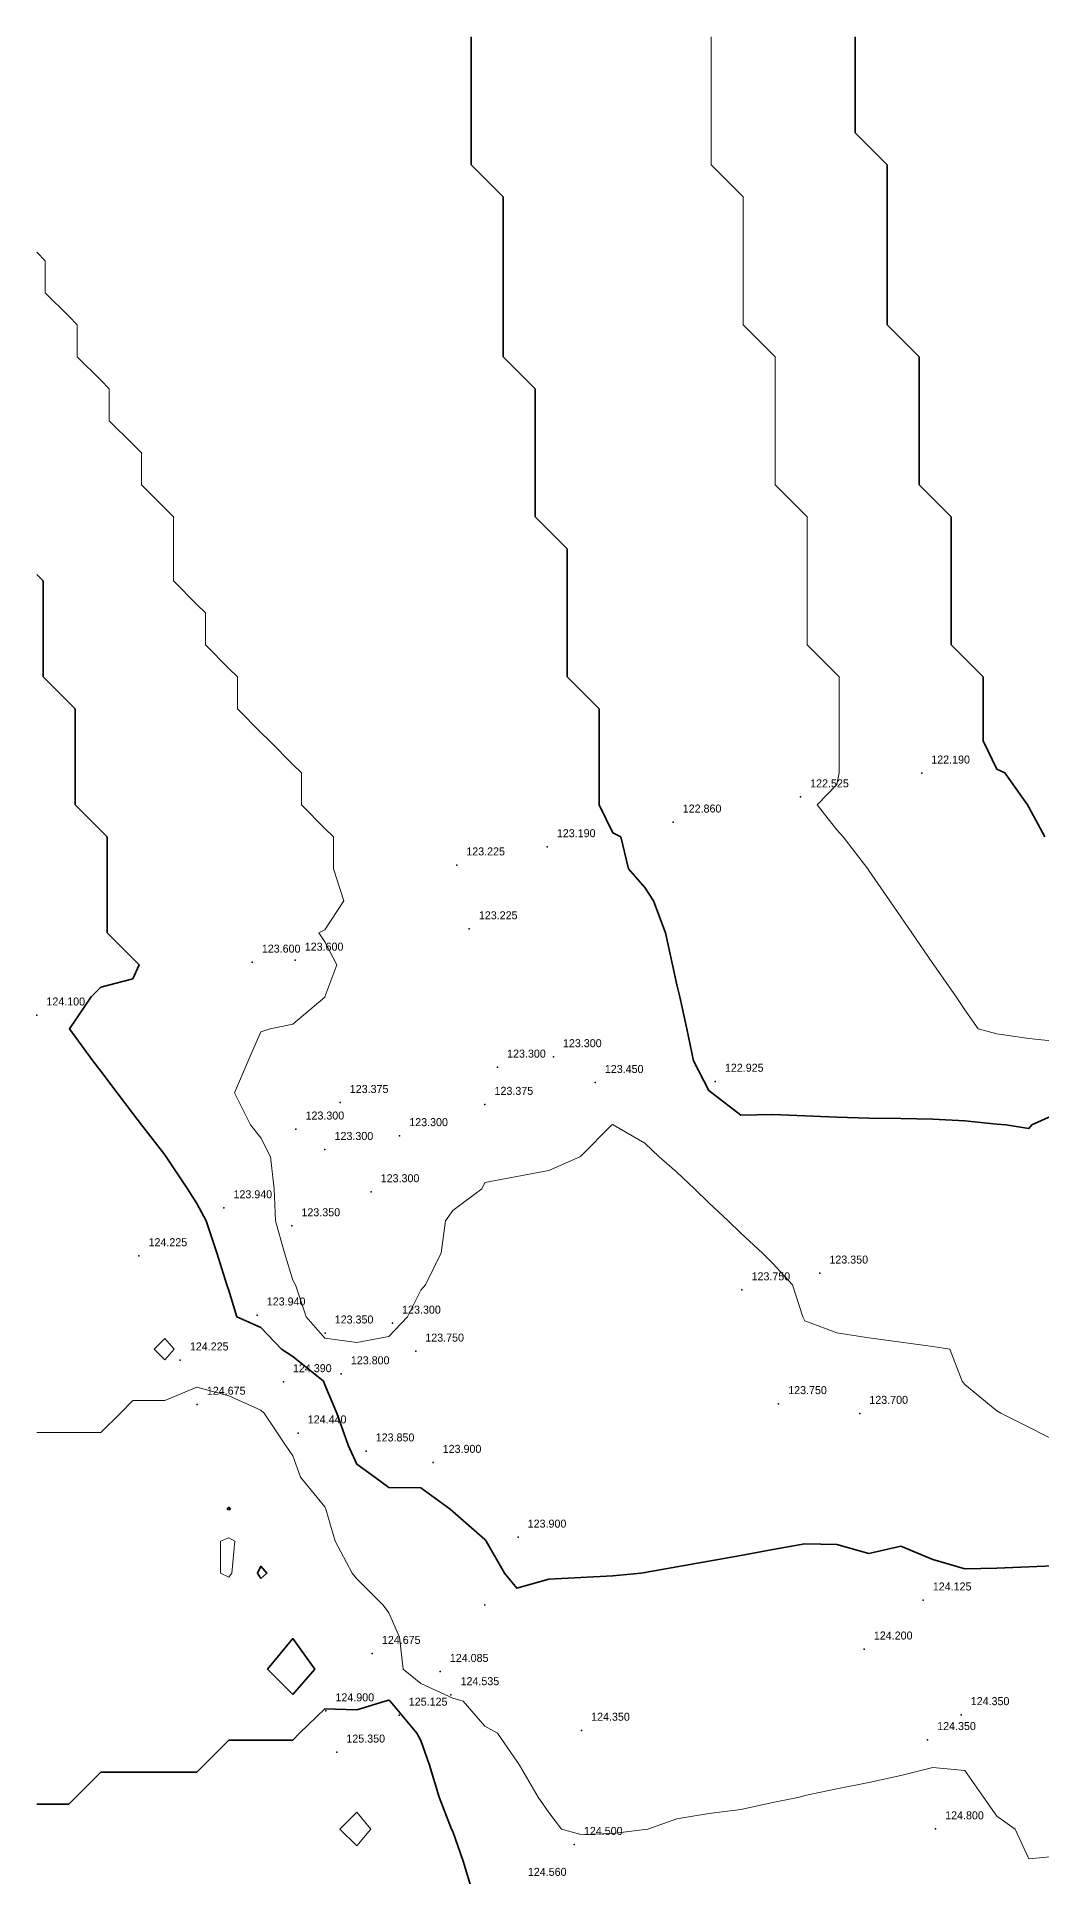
# Model space of a CAD drawing. Header units: metres. Extents: x 287882 to 288136, y 62808 to 63073.
# Drawn here: x 287881.6 to 287913, y 63015.6 to 63073 of the extents above; entities that cross this region are included whole.
import ezdxf

# ---------------------------------------------------------------- set-up
doc = ezdxf.new("R2010")
doc.units = ezdxf.units.M
for name, color, linetype in [('TOPO-CONT-PRIMARY', 2, 'Continuous'), ('TOPO-CONT-SECONDARY', 253, 'Continuous'), ('TOPO-CONT-TEXT', 3, 'Continuous'), ('TOPO-POINTS', 1, 'Continuous')]:
    doc.layers.add(name, color=color, linetype=linetype)

msp = doc.modelspace()

# ---------------------------------------------------------------- linework, layer by layer
at = {"layer": 'TOPO-CONT-PRIMARY', "lineweight": 35}
for points, elevation in [([(287913.6, 63039.451), (287912.695, 63039.043), (287912.6, 63038.928), (287911.878, 63039.043), (287911.6, 63039.072), (287910.6, 63039.176), (287909.6, 63039.225), (287908.6, 63039.24), (287907.6, 63039.259), (287906.6, 63039.287), (287905.6, 63039.326), (287904.6, 63039.373), (287903.6, 63039.352), (287902.697, 63040.043), (287902.6, 63040.116), (287902.124, 63041.043), (287901.913, 63042.043), (287901.693, 63043.043), (287901.6, 63043.424), (287901.464, 63044.043), (287901.244, 63045.043), (287900.87, 63046.043), (287900.6, 63046.462), (287900.086, 63047.043), (287899.848, 63048.043), (287899.6, 63048.168), (287899.176, 63049.043), (287899.176, 63050.043), (287899.176, 63051.043), (287899.176, 63052.043), (287898.6, 63052.619), (287898.176, 63053.043), (287898.176, 63054.043), (287898.176, 63055.043), (287898.176, 63056.043), (287898.176, 63057.043), (287897.6, 63057.619), (287897.176, 63058.043), (287897.176, 63059.043), (287897.176, 63060.043), (287897.176, 63061.043), (287897.176, 63062.043), (287896.6, 63062.619), (287896.176, 63063.043), (287896.176, 63064.043), (287896.176, 63065.043), (287896.176, 63066.043), (287896.176, 63067.043), (287896.176, 63068.043), (287895.6, 63068.619), (287895.176, 63069.043), (287895.176, 63070.043), (287895.176, 63071.043), (287895.176, 63072.043), (287895.176, 63073.043)], 123), ([(287913.098, 63048.043), (287912.6, 63048.975), (287912.552, 63049.043), (287911.853, 63050.043), (287911.6, 63050.159), (287911.176, 63051.043), (287911.176, 63052.043), (287911.176, 63053.043), (287910.6, 63053.619), (287910.176, 63054.043), (287910.176, 63055.043), (287910.176, 63056.043), (287910.176, 63057.043), (287910.176, 63058.043), (287909.6, 63058.619), (287909.176, 63059.043), (287909.176, 63060.043), (287909.176, 63061.043), (287909.176, 63062.043), (287909.176, 63063.043), (287908.6, 63063.619), (287908.176, 63064.043), (287908.176, 63065.043), (287908.176, 63066.043), (287908.176, 63067.043), (287908.176, 63068.043), (287908.176, 63069.043), (287907.6, 63069.619), (287907.176, 63070.043), (287907.176, 63071.043), (287907.176, 63072.043), (287907.176, 63073.043)], 122), ([(287913.6, 63025.274), (287912.6, 63025.232), (287911.6, 63025.191), (287910.6, 63025.176), (287909.6, 63025.461), (287908.6, 63025.887), (287907.6, 63025.657), (287906.6, 63025.936), (287905.6, 63025.954), (287904.6, 63025.775), (287903.6, 63025.596), (287902.6, 63025.417), (287901.6, 63025.238), (287900.6, 63025.059), (287900.474, 63025.043), (287899.6, 63024.96), (287898.6, 63024.905), (287897.6, 63024.849), (287896.6, 63024.567), (287896.21, 63025.043), (287895.647, 63026.043), (287895.6, 63026.089), (287894.6, 63026.969), (287894.516, 63027.043), (287893.6, 63027.707), (287892.6, 63027.713), (287892.161, 63028.043), (287891.6, 63028.443), (287891.335, 63029.043), (287890.977, 63030.043), (287890.6, 63030.926), (287890.555, 63031.043), (287889.6, 63031.806), (287889.245, 63032.043), (287888.6, 63032.717), (287887.855, 63033.043), (287887.6, 63033.873), (287887.538, 63034.043), (287887.228, 63035.043), (287886.888, 63036.043), (287886.6, 63036.591), (287886.313, 63037.043), (287885.648, 63038.043), (287885.6, 63038.106), (287884.875, 63039.043), (287884.6, 63039.406), (287884.109, 63040.043), (287883.6, 63040.719), (287883.352, 63041.043), (287882.618, 63042.043), (287883.298, 63043.043), (287883.6, 63043.346), (287884.6, 63043.607), (287884.8, 63044.043), (287884.6, 63044.243), (287883.8, 63045.043), (287883.8, 63046.043), (287883.8, 63047.043), (287883.8, 63048.043), (287883.6, 63048.243), (287882.8, 63049.043), (287882.8, 63050.043), (287882.8, 63051.043), (287882.8, 63052.043), (287882.6, 63052.243), (287881.8, 63053.043), (287881.8, 63054.043), (287881.8, 63055.043), (287881.8, 63056.043), (287881.6, 63056.243)], 124), ([(287887.6, 63027.015), (287887.651, 63027.043), (287887.6, 63027.1), (287887.552, 63027.043), (287887.6, 63027.015)], 125), ([(287888.6, 63024.876), (287888.793, 63025.043), (287888.6, 63025.256), (287888.496, 63025.043), (287888.6, 63024.876)], 125), ([(287895.6, 63024.039), (287895.599, 63024.043), (287895.6, 63024.05), (287895.609, 63024.043), (287895.6, 63024.039)], 124), ([(287889.6, 63021.249), (287890.285, 63022.043), (287889.6, 63022.996), (287888.806, 63022.043), (287889.6, 63021.249)], 125), ([(287895.226, 63015.043), (287894.923, 63016.043), (287894.6, 63016.972), (287894.562, 63017.043), (287894.175, 63018.043), (287893.87, 63019.043), (287893.6, 63019.81), (287893.472, 63020.043), (287892.64, 63021.043), (287892.6, 63021.073), (287892.484, 63021.043), (287891.6, 63020.769), (287890.6, 63020.803), (287889.814, 63020.043), (287889.6, 63019.821), (287888.6, 63019.821), (287887.6, 63019.821), (287886.822, 63019.043), (287886.6, 63018.821), (287885.6, 63018.821), (287884.6, 63018.821), (287883.6, 63018.821), (287882.822, 63018.043), (287882.6, 63017.821), (287881.6, 63017.821)], 125)]:
    msp.add_lwpolyline(points, dxfattribs=dict(at, elevation=elevation))
at = {"layer": 'TOPO-CONT-SECONDARY', "lineweight": 13}
for points, elevation in [([(287913.6, 63041.644), (287912.6, 63041.748), (287911.6, 63041.888), (287911.013, 63042.043), (287910.6, 63042.642), (287910.323, 63043.043), (287909.634, 63044.043), (287909.6, 63044.092), (287908.944, 63045.043), (287908.6, 63045.542), (287908.254, 63046.043), (287907.6, 63046.991), (287907.564, 63047.043), (287906.8, 63048.043), (287906.6, 63048.267), (287905.981, 63049.043), (287906.6, 63049.678), (287906.675, 63050.043), (287906.675, 63051.043), (287906.675, 63052.043), (287906.675, 63053.043), (287906.6, 63053.118), (287905.675, 63054.043), (287905.675, 63055.043), (287905.675, 63056.043), (287905.675, 63057.043), (287905.675, 63058.043), (287905.6, 63058.118), (287904.675, 63059.043), (287904.675, 63060.043), (287904.675, 63061.043), (287904.675, 63062.043), (287904.675, 63063.043), (287904.6, 63063.118), (287903.675, 63064.043), (287903.675, 63065.043), (287903.675, 63066.043), (287903.675, 63067.043), (287903.675, 63068.043), (287903.6, 63068.118), (287902.675, 63069.043), (287902.675, 63070.043), (287902.675, 63071.043), (287902.675, 63072.043), (287902.675, 63073.043)], 122.5), ([(287913.6, 63029.088), (287912.6, 63029.598), (287911.728, 63030.043), (287911.6, 63030.115), (287910.6, 63030.937), (287910.512, 63031.043), (287910.128, 63032.043), (287909.6, 63032.117), (287908.6, 63032.256), (287907.6, 63032.395), (287906.6, 63032.549), (287905.6, 63032.92), (287905.532, 63033.043), (287905.21, 63034.043), (287904.6, 63034.719), (287904.264, 63035.043), (287903.6, 63035.66), (287903.199, 63036.043), (287902.6, 63036.613), (287902.152, 63037.043), (287901.6, 63037.573), (287901.048, 63038.043), (287900.6, 63038.471), (287899.611, 63039.043), (287899.6, 63039.053), (287899.571, 63039.043), (287898.6, 63038.073), (287898.564, 63038.043), (287897.6, 63037.625), (287896.6, 63037.437), (287895.6, 63037.249), (287895.51, 63037.043), (287894.6, 63036.372), (287894.369, 63036.043), (287894.231, 63035.043), (287893.751, 63034.043), (287893.6, 63033.878), (287893.188, 63033.043), (287892.6, 63032.438), (287891.6, 63032.251), (287890.6, 63032.385), (287890.015, 63033.043), (287889.683, 63034.043), (287889.6, 63034.198), (287889.338, 63035.043), (287889.058, 63036.043), (287889.013, 63037.043), (287888.9, 63038.043), (287888.6, 63038.639), (287888.279, 63039.043), (287887.777, 63040.043), (287888.208, 63041.043), (287888.6, 63041.955), (287888.894, 63042.043), (287889.6, 63042.193), (287890.6, 63043.032), (287890.605, 63043.043), (287890.973, 63044.043), (287890.6, 63044.761), (287890.412, 63045.043), (287890.6, 63045.141), (287891.198, 63046.043), (287890.867, 63047.043), (287890.867, 63048.043), (287890.6, 63048.31), (287889.867, 63049.043), (287889.867, 63050.043), (287889.6, 63050.31), (287888.867, 63051.043), (287888.6, 63051.31), (287887.867, 63052.043), (287887.867, 63053.043), (287887.6, 63053.31), (287886.867, 63054.043), (287886.867, 63055.043), (287886.6, 63055.31), (287885.867, 63056.043), (287885.867, 63057.043), (287885.867, 63058.043), (287885.6, 63058.31), (287884.867, 63059.043), (287884.867, 63060.043), (287884.6, 63060.31), (287883.867, 63061.043), (287883.867, 63062.043), (287883.6, 63062.31), (287882.867, 63063.043), (287882.867, 63064.043), (287882.6, 63064.31), (287881.867, 63065.043), (287881.867, 63066.043), (287881.6, 63066.31)], 123.5), ([(287885.6, 63031.709), (287885.89, 63032.043), (287885.6, 63032.374), (287885.266, 63032.043), (287885.6, 63031.709)], 124.5), ([(287913.6, 63016.207), (287912.6, 63016.109), (287912.17, 63017.043), (287911.6, 63017.449), (287911.184, 63018.043), (287910.6, 63018.878), (287909.6, 63018.967), (287908.6, 63018.713), (287907.6, 63018.502), (287906.6, 63018.3), (287905.6, 63018.092), (287905.428, 63018.043), (287904.6, 63017.869), (287903.6, 63017.658), (287902.6, 63017.531), (287901.6, 63017.36), (287900.689, 63017.043), (287900.6, 63017.026), (287899.6, 63016.902), (287898.6, 63016.869), (287897.997, 63017.043), (287897.6, 63017.558), (287897.266, 63018.043), (287896.683, 63019.043), (287896.6, 63019.164), (287895.993, 63020.043), (287895.6, 63020.257), (287894.927, 63021.043), (287894.6, 63021.131), (287893.6, 63021.593), (287893.045, 63022.043), (287892.934, 63023.043), (287892.6, 63023.799), (287892.423, 63024.043), (287891.6, 63024.866), (287891.45, 63025.043), (287890.925, 63026.043), (287890.632, 63027.043), (287890.6, 63027.116), (287889.839, 63028.043), (287889.6, 63028.7), (287889.369, 63029.043), (287888.708, 63030.043), (287888.6, 63030.131), (287887.6, 63030.584), (287886.6, 63030.852), (287885.6, 63030.432), (287884.6, 63030.432), (287884.211, 63030.043), (287883.6, 63029.432), (287882.6, 63029.432), (287881.6, 63029.432)], 124.5), ([(287887.6, 63024.913), (287887.345, 63025.043), (287887.345, 63026.043), (287887.6, 63026.148), (287887.789, 63026.043), (287887.696, 63025.043), (287887.6, 63024.913)], 124.5), ([(287891.6, 63016.515), (287892.042, 63017.043), (287891.6, 63017.568), (287891.071, 63017.043), (287891.6, 63016.515)], 125.5)]:
    msp.add_lwpolyline(points, dxfattribs=dict(at, elevation=elevation))
at = {"layer": 'TOPO-POINTS'}
for p in [(287909.25, 63050.035), (287905.465, 63049.291), (287901.484, 63048.505), (287897.551, 63047.734), (287894.721, 63047.165), (287895.114, 63045.169), (287888.332, 63044.128), (287889.673, 63044.189), (287881.6, 63042.476), (287897.742, 63041.173), (287895.996, 63040.847), (287899.05, 63040.367), (287902.802, 63040.406), (287891.08, 63039.742), (287895.603, 63039.684), (287889.698, 63038.913), (287890.605, 63038.274), (287892.939, 63038.706), (287892.046, 63036.954), (287887.447, 63036.453), (287889.57, 63035.89), (287884.792, 63034.955), (287906.067, 63034.412), (287903.634, 63033.888), (287888.487, 63033.103), (287890.61, 63032.54), (287892.716, 63032.847), (287893.44, 63031.974), (287886.084, 63031.698), (287889.305, 63031.019), (287891.114, 63031.265), (287886.614, 63030.314), (287904.78, 63030.333), (287907.315, 63030.029), (287889.767, 63029.418), (287891.89, 63028.855), (287893.984, 63028.498), (287896.639, 63026.161), (287909.298, 63024.198), (287892.084, 63022.528), (287907.456, 63022.666), (287894.207, 63021.965), (287894.542, 63021.239), (287890.633, 63020.734), (287892.924, 63020.599), (287910.483, 63020.615), (287898.622, 63020.128), (287890.974, 63019.446), (287909.435, 63019.836), (287909.685, 63017.047), (287898.396, 63016.56)]:
    msp.add_point(p, dxfattribs=at)

# ---------------------------------------------------------------- texts
at = {"layer": 'TOPO-CONT-TEXT'}
for s, p in [('122.190', (287909.55, 63050.335)), ('122.525', (287905.765, 63049.591)), ('122.860', (287901.784, 63048.805)), ('123.190', (287897.851, 63048.034)), ('123.225', (287895.021, 63047.465)), ('123.225', (287895.414, 63045.469)), ('123.600', (287888.632, 63044.428)), ('123.600', (287889.973, 63044.489)), ('124.100', (287881.9, 63042.776)), ('123.300', (287898.042, 63041.473)), ('123.300', (287896.296, 63041.147)), ('123.450', (287899.35, 63040.667)), ('122.925', (287903.102, 63040.706)), ('123.375', (287891.38, 63040.042)), ('123.375', (287895.903, 63039.984)), ('123.300', (287889.998, 63039.213)), ('123.300', (287890.905, 63038.574)), ('123.300', (287893.239, 63039.006)), ('123.300', (287892.346, 63037.254)), ('123.940', (287887.747, 63036.753)), ('123.350', (287889.87, 63036.19)), ('124.225', (287885.092, 63035.255)), ('123.350', (287906.367, 63034.712)), ('123.750', (287903.934, 63034.188)), ('123.940', (287888.787, 63033.403)), ('123.350', (287890.91, 63032.84)), ('123.300', (287893.016, 63033.147)), ('123.750', (287893.74, 63032.274)), ('124.225', (287886.384, 63031.998)), ('124.390', (287889.605, 63031.319)), ('123.800', (287891.414, 63031.565)), ('124.675', (287886.914, 63030.614)), ('123.750', (287905.08, 63030.633)), ('123.700', (287907.615, 63030.329)), ('124.440', (287890.067, 63029.718)), ('123.850', (287892.19, 63029.155)), ('123.900', (287894.284, 63028.798)), ('123.900', (287896.939, 63026.461)), ('124.125', (287909.598, 63024.498)), ('124.675', (287892.384, 63022.828)), ('124.200', (287907.756, 63022.966)), ('124.085', (287894.507, 63022.265)), ('124.535', (287894.842, 63021.539)), ('124.900', (287890.933, 63021.034)), ('125.125', (287893.224, 63020.899)), ('124.350', (287910.783, 63020.915)), ('124.350', (287898.922, 63020.428)), ('125.350', (287891.274, 63019.746)), ('124.350', (287909.735, 63020.136)), ('124.800', (287909.985, 63017.347)), ('124.500', (287898.696, 63016.86)), ('124.560', (287896.945, 63015.581))]:
    msp.add_text(s, height=0.25, dxfattribs=at).set_placement(p)

doc.saveas('drawing.dxf')
